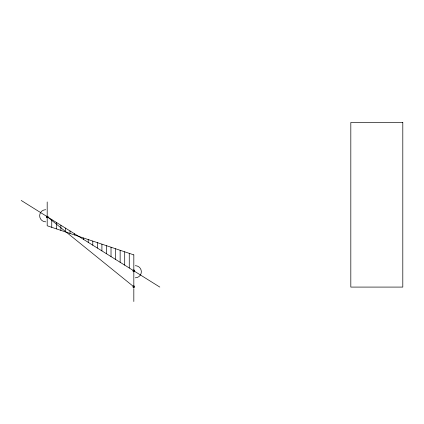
<?xml version="1.0" encoding="UTF-8"?>
<svg xmlns="http://www.w3.org/2000/svg" width="424" height="424" viewBox="0 0 424 424"><rect width="100%" height="100%" fill="white"/><g stroke="black" fill="none" stroke-linecap="round" stroke-linejoin="round"><path stroke-width="0.64" d="M21.2 200.446L159.816 287.085M133.825 288.527L133.825 301.522M129.267 253.351L129.267 267.989M124.704 251.819L124.704 265.138M120.146 250.287L120.146 262.292M115.588 248.756L115.588 259.44M111.024 247.224L111.024 256.589M106.466 245.692L106.466 253.743M101.908 244.16L101.908 250.891M97.345 242.629L97.345 248.04M92.787 241.097L92.787 245.189M88.229 239.565L88.229 242.343M83.666 238.028L83.666 239.491M74.55 233.794L74.55 234.965M69.987 230.942L69.987 233.433M65.428 228.091L65.428 231.902M60.87 225.239L60.87 230.37M56.307 222.393L56.307 228.838M51.749 219.542L51.749 227.306M47.191 201.967L47.191 214.957M45.723 221.837A6.063 6.063 0 0 1 39.655 215.774A6.063 6.063 0 0 1 45.723 209.71M135.293 265.694A6.063 6.063 0 0 1 141.356 271.757A6.063 6.063 0 0 1 135.293 277.821M402.8 122.478L350.818 122.478L350.818 287.085L402.8 287.085L402.8 122.478M133.825 254.882L47.191 225.775L47.191 216.691L133.825 286.794L133.825 254.882M133.39 287.546A0.864 0.864 0 0 0 134.689 286.794A0.864 0.864 0 0 0 133.39 286.046A0.864 0.864 0 0 0 133.39 287.546M46.757 217.443A0.864 0.864 0 0 0 48.055 216.691A0.864 0.864 0 0 0 46.757 215.943A0.864 0.864 0 0 0 46.757 217.443M133.39 271.588A0.864 0.864 0 0 0 134.689 270.841A0.864 0.864 0 0 0 133.39 270.088A0.864 0.864 0 0 0 133.39 271.588"/></g></svg>
